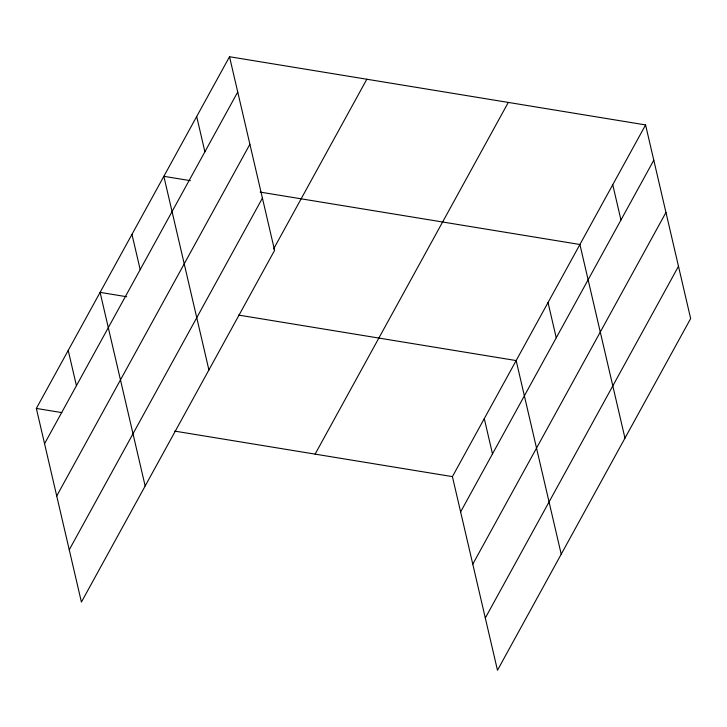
<?xml version="1.0" encoding="UTF-8"?>
<svg xmlns="http://www.w3.org/2000/svg" width="727" height="727" viewBox="0 0 727 727"><rect width="100%" height="100%" fill="white"/><g stroke="black" fill="none" stroke-linecap="round" stroke-linejoin="round"><path stroke-width="1.09" d="M229.523 56.733L274.588 250.37L81.415 602.074L36.35 408.438L229.523 56.733L645.585 124.926L690.65 318.562L497.477 670.267L452.412 476.63L645.585 124.926M44.556 443.715L237.738 92.002M56.724 495.978L249.897 144.264M69.247 549.821L262.429 198.107M273.597 248.979L366.826 79.234M315.109 454.13L508.291 102.416M460.618 511.908L653.8 160.194M472.777 564.161L665.959 212.457M485.309 618.005L678.491 266.3M190.419 180.669L163.848 176.316L208.913 369.952M260.175 192.101L579.91 244.499L624.966 438.145M126.671 296.734L100.099 292.372L145.164 486.018M238.501 315.064L516.161 360.565L561.217 554.201M36.35 408.438L61.813 412.609M174.753 431.12L452.412 476.63M612.752 184.713L620.958 219.99M548.031 302.532L556.246 337.81M484.282 418.598L492.497 453.875M196.69 116.52L204.896 151.798M131.969 234.348L140.184 269.617M68.22 350.405L76.435 385.683"/></g></svg>
